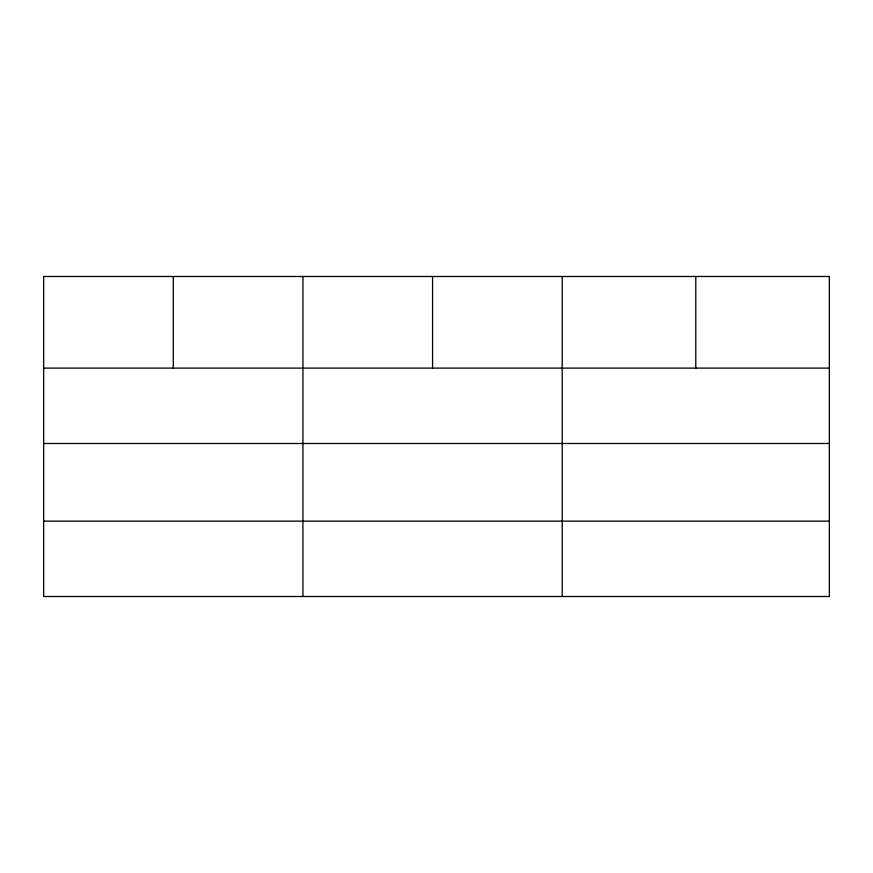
<?xml version="1.0" encoding="UTF-8"?>
<svg xmlns="http://www.w3.org/2000/svg" width="873" height="873" viewBox="0 0 873 873"><rect width="100%" height="100%" fill="white"/><g stroke="black" fill="none" stroke-linecap="round" stroke-linejoin="round"><path stroke-width="1.31" d="M43.65 368.111L829.35 368.111M43.65 443.484L829.35 443.484M43.65 521.137L829.35 521.137M695.781 276.49L695.781 368.111M562.212 276.49L562.212 596.51M432.572 276.49L432.572 368.111M302.931 276.49L302.931 596.51M173.291 276.49L173.291 368.111M829.35 276.49L43.65 276.49L43.65 596.51L829.35 596.51L829.35 276.49"/></g></svg>
